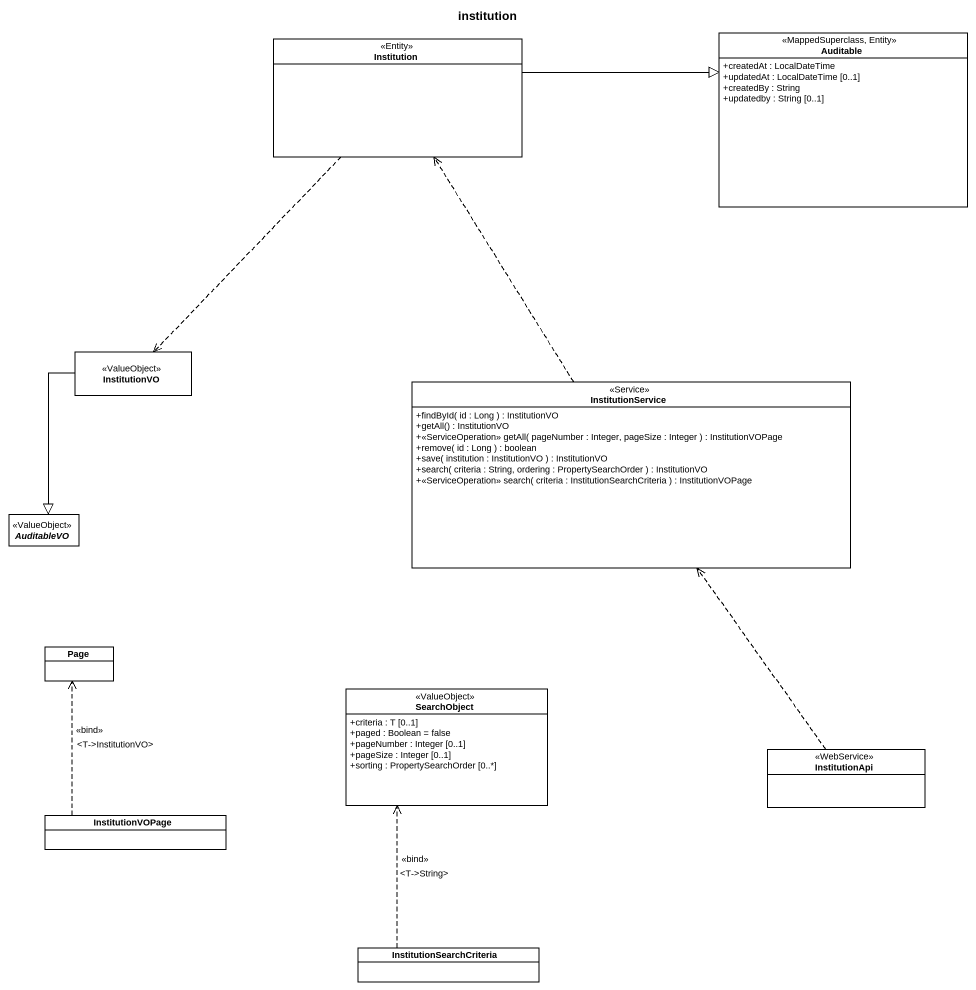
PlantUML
@startuml
title institution
hide circle
hide empty members
skinparam classAttributeIconSize 0
class Institution <<Entity>>
class Auditable <<MappedSuperclass, Entity>> {
  +createdAt : LocalDateTime
  +updatedAt : LocalDateTime [0..1]
  +createdBy : String
  +updatedby : String [0..1]
}
class InstitutionVO <<ValueObject>>
class InstitutionService <<Service>> {
  +findById( id : Long ) : InstitutionVO
  +getAll() : InstitutionVO
  +<<ServiceOperation>> getAll( pageNumber : Integer, pageSize : Integer ) : InstitutionVOPage
  +remove( id : Long ) : boolean
  +save( institution : InstitutionVO ) : InstitutionVO
  +search( criteria : String, ordering : PropertySearchOrder ) : InstitutionVO
  +<<ServiceOperation>> search( criteria : InstitutionSearchCriteria ) : InstitutionVOPage
}
abstract class AuditableVO <<ValueObject>>
class "Page" as Page_
class SearchObject <<ValueObject>> {
  +criteria : T [0..1]
  +paged : Boolean = false
  +pageNumber : Integer [0..1]
  +pageSize : Integer [0..1]
  +sorting : PropertySearchOrder [0..*]
}
class InstitutionApi <<WebService>>
class InstitutionVOPage
class InstitutionSearchCriteria
Institution -right-|> Auditable
Institution ..> InstitutionVO
InstitutionVO --|> AuditableVO
InstitutionService .up.> Institution
InstitutionApi .up.> InstitutionService
InstitutionVOPage .up.> Page_ : <<bind>>\n<T->InstitutionVO>
InstitutionSearchCriteria .up.> SearchObject : <<bind>>\n<T->String>
@enduml
